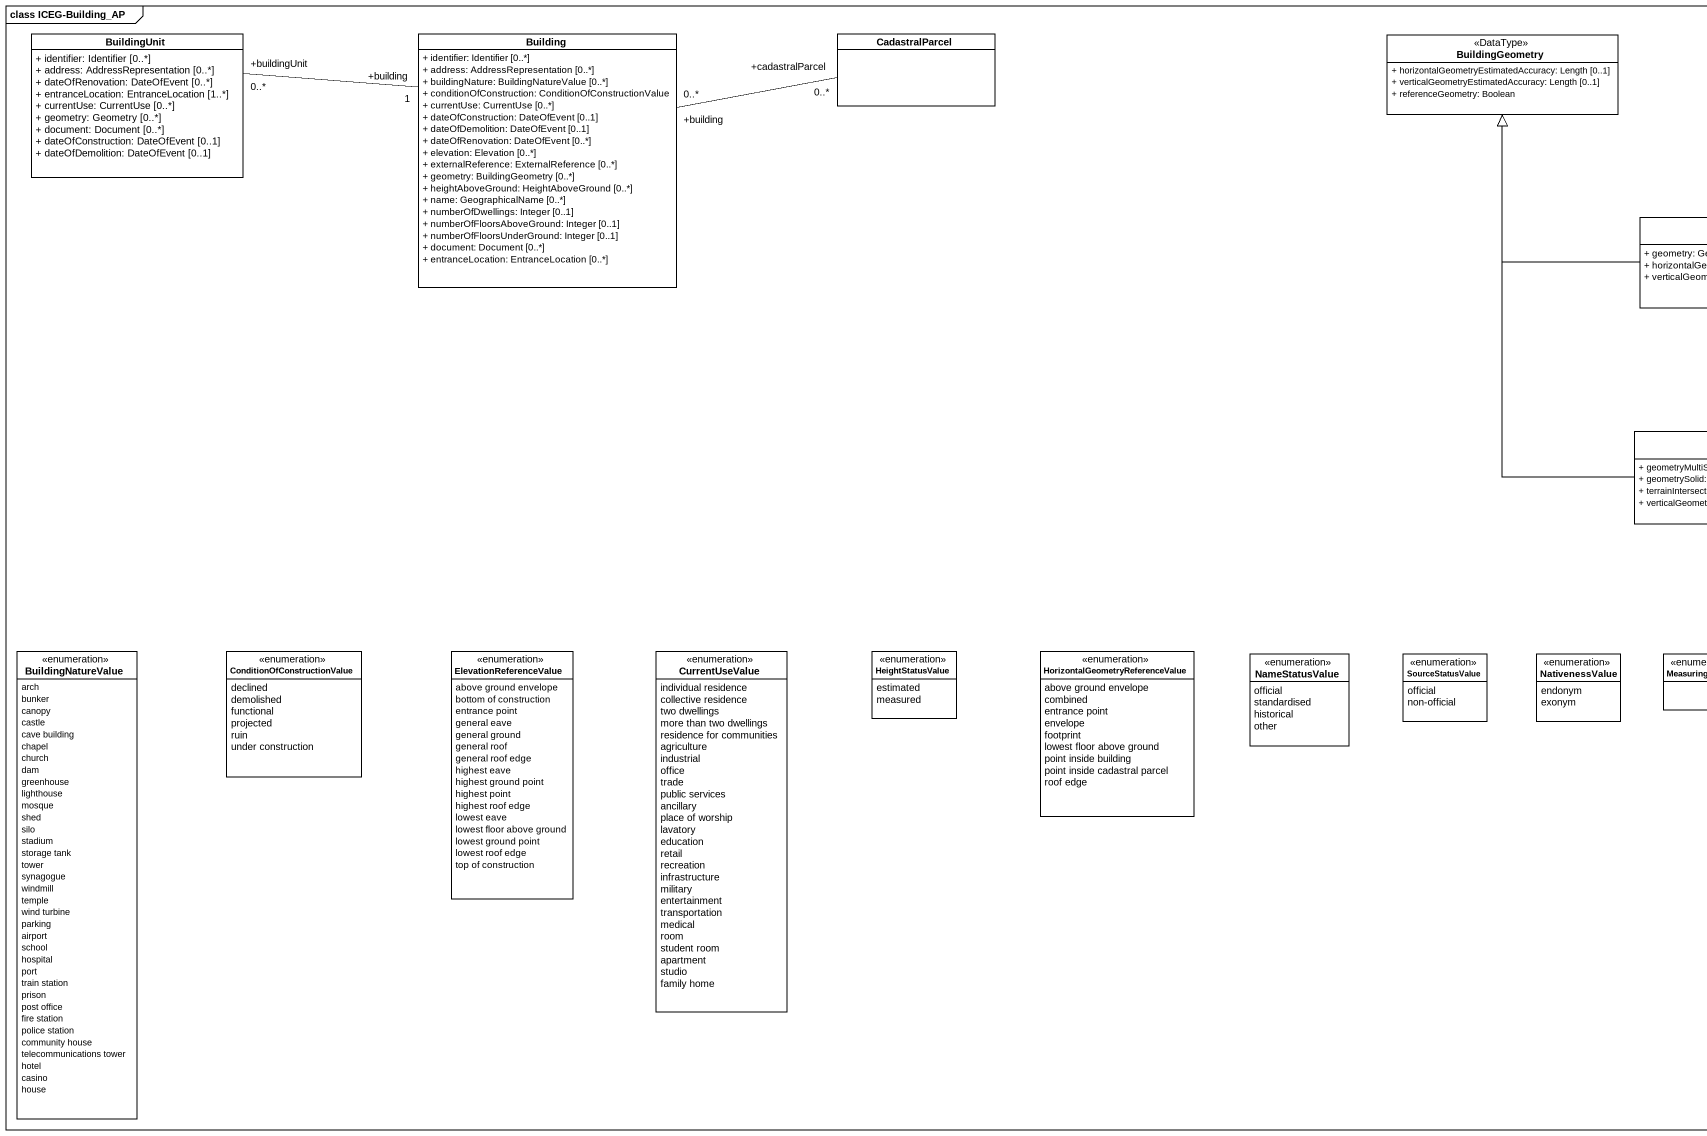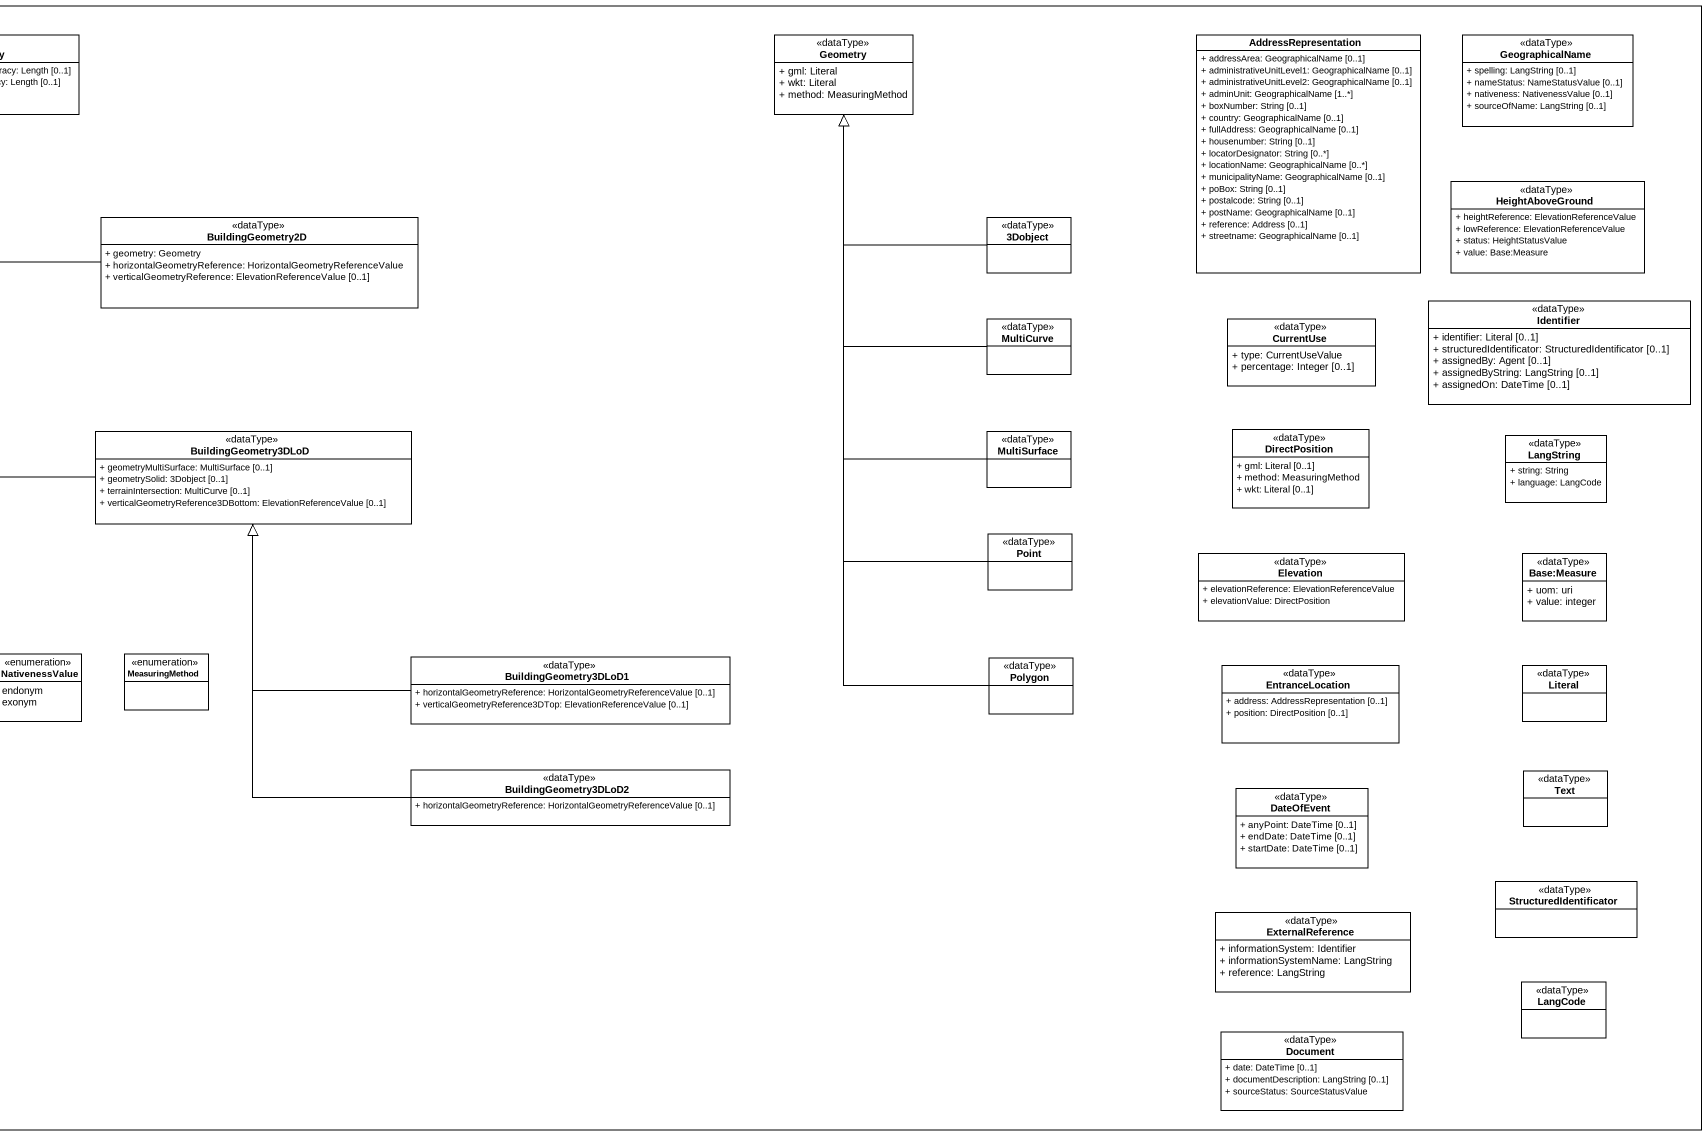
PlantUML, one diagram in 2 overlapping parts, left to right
@startuml
mainframe class ICEG-Building_AP
hide circle
hide empty members
skinparam classAttributeIconSize 0
class BuildingUnit {
  + identifier: Identifier [0..*]
  + address: AddressRepresentation [0..*]
  + dateOfRenovation: DateOfEvent [0..*]
  + entranceLocation: EntranceLocation [1..*]
  + currentUse: CurrentUse [0..*]
  + geometry: Geometry [0..*]
  + document: Document [0..*]
  + dateOfConstruction: DateOfEvent [0..1]
  + dateOfDemolition: DateOfEvent [0..1]
}
class Building {
  + identifier: Identifier [0..*]
  + address: AddressRepresentation [0..*]
  + buildingNature: BuildingNatureValue [0..*]
  + conditionOfConstruction: ConditionOfConstructionValue
  + currentUse: CurrentUse [0..*]
  + dateOfConstruction: DateOfEvent [0..1]
  + dateOfDemolition: DateOfEvent [0..1]
  + dateOfRenovation: DateOfEvent [0..*]
  + elevation: Elevation [0..*]
  + externalReference: ExternalReference [0..*]
  + geometry: BuildingGeometry [0..*]
  + heightAboveGround: HeightAboveGround [0..*]
  + name: GeographicalName [0..*]
  + numberOfDwellings: Integer [0..1]
  + numberOfFloorsAboveGround: Integer [0..1]
  + numberOfFloorsUnderGround: Integer [0..1]
  + document: Document [0..*]
  + entranceLocation: EntranceLocation [0..*]
}
class CadastralParcel
class BuildingGeometry <<DataType>> {
  + horizontalGeometryEstimatedAccuracy: Length [0..1]
  + verticalGeometryEstimatedAccuracy: Length [0..1]
  + referenceGeometry: Boolean
}
class Geometry <<dataType>> {
  + gml: Literal
  + wkt: Literal
  + method: MeasuringMethod
}
class AddressRepresentation {
  + addressArea: GeographicalName [0..1]
  + administrativeUnitLevel1: GeographicalName [0..1]
  + administrativeUnitLevel2: GeographicalName [0..1]
  + adminUnit: GeographicalName [1..*]
  + boxNumber: String [0..1]
  + country: GeographicalName [0..1]
  + fullAddress: GeographicalName [0..1]
  + housenumber: String [0..1]
  + locatorDesignator: String [0..*]
  + locationName: GeographicalName [0..*]
  + municipalityName: GeographicalName [0..1]
  + poBox: String [0..1]
  + postalcode: String [0..1]
  + postName: GeographicalName [0..1]
  + reference: Address [0..1]
  + streetname: GeographicalName [0..1]
}
class GeographicalName <<dataType>> {
  + spelling: LangString [0..1]
  + nameStatus: NameStatusValue [0..1]
  + nativeness: NativenessValue [0..1]
  + sourceOfName: LangString [0..1]
}
class HeightAboveGround <<dataType>> {
  + heightReference: ElevationReferenceValue
  + lowReference: ElevationReferenceValue
  + status: HeightStatusValue
  + value: Base:Measure
}
class BuildingGeometry2D <<dataType>> {
  + geometry: Geometry
  + horizontalGeometryReference: HorizontalGeometryReferenceValue
  + verticalGeometryReference: ElevationReferenceValue [0..1]
}
class "3Dobject" as c3Dobject <<dataType>>
class MultiCurve <<dataType>>
class CurrentUse <<dataType>> {
  + type: CurrentUseValue
  + percentage: Integer [0..1]
}
class Identifier <<dataType>> {
  + identifier: Literal [0..1]
  + structuredIdentificator: StructuredIdentificator [0..1]
  + assignedBy: Agent [0..1]
  + assignedByString: LangString [0..1]
  + assignedOn: DateTime [0..1]
}
class BuildingGeometry3DLoD <<dataType>> {
  + geometryMultiSurface: MultiSurface [0..1]
  + geometrySolid: 3Dobject [0..1]
  + terrainIntersection: MultiCurve [0..1]
  + verticalGeometryReference3DBottom: ElevationReferenceValue [0..1]
}
class MultiSurface <<dataType>>
class DirectPosition <<dataType>> {
  + gml: Literal [0..1]
  + method: MeasuringMethod
  + wkt: Literal [0..1]
}
class LangString <<dataType>> {
  + string: String
  + language: LangCode
}
class Point <<dataType>>
class Elevation <<dataType>> {
  + elevationReference: ElevationReferenceValue
  + elevationValue: DirectPosition
}
class "Base:Measure" as Base_Measure <<dataType>> {
  + uom: uri
  + value: integer
}
enum BuildingNatureValue {
  arch
  bunker
  canopy
  castle
  cave building
  chapel
  church
  dam
  greenhouse
  lighthouse
  mosque
  shed
  silo
  stadium
  storage tank
  tower
  synagogue
  windmill
  temple
  wind turbine
  parking
  airport
  school
  hospital
  port
  train station
  prison
  post office
  fire station
  police station
  community house
  telecommunications tower
  hotel
  casino
  house
}
enum ConditionOfConstructionValue {
  declined
  demolished
  functional
  projected
  ruin
  under construction
}
enum ElevationReferenceValue {
  above ground envelope
  bottom of construction
  entrance point
  general eave
  general ground
  general roof
  general roof edge
  highest eave
  highest ground point
  highest point
  highest roof edge
  lowest eave
  lowest floor above ground
  lowest ground point
  lowest roof edge
  top of construction
}
enum CurrentUseValue {
  individual residence
  collective residence
  two dwellings
  more than two dwellings
  residence for communities
  agriculture
  industrial
  office
  trade
  public services
  ancillary
  place of worship
  lavatory
  education
  retail
  recreation
  infrastructure
  military
  entertainment
  transportation
  medical
  room
  student room
  apartment
  studio
  family home
}
enum HeightStatusValue {
  estimated
  measured
}
enum "HorizontalGeometryReferenceValue" as HorizontalGeometryReferenceV {
  above ground envelope
  combined
  entrance point
  envelope
  footprint
  lowest floor above ground
  point inside building
  point inside cadastral parcel
  roof edge
}
enum NameStatusValue {
  official
  standardised
  historical
  other
}
enum SourceStatusValue {
  official
  non-official
}
enum NativenessValue {
  endonym
  exonym
}
enum MeasuringMethod
class BuildingGeometry3DLoD1 <<dataType>> {
  + horizontalGeometryReference: HorizontalGeometryReferenceValue [0..1]
  + verticalGeometryReference3DTop: ElevationReferenceValue [0..1]
}
class Polygon <<dataType>>
class EntranceLocation <<dataType>> {
  + address: AddressRepresentation [0..1]
  + position: DirectPosition [0..1]
}
class Literal <<dataType>>
class BuildingGeometry3DLoD2 <<dataType>> {
  + horizontalGeometryReference: HorizontalGeometryReferenceValue [0..1]
}
class Text <<dataType>>
class DateOfEvent <<dataType>> {
  + anyPoint: DateTime [0..1]
  + endDate: DateTime [0..1]
  + startDate: DateTime [0..1]
}
class StructuredIdentificator <<dataType>>
class ExternalReference <<dataType>> {
  + informationSystem: Identifier
  + informationSystemName: LangString
  + reference: LangString
}
class LangCode <<dataType>>
class Document <<dataType>> {
  + date: DateTime [0..1]
  + documentDescription: LangString [0..1]
  + sourceStatus: SourceStatusValue
}
Building "+building\n1" -left- "+buildingUnit\n0..*" BuildingUnit
Building "+building\n0..*" -right- "+cadastralParcel\n0..*" CadastralParcel
BuildingGeometry2D -up-|> BuildingGeometry
c3Dobject -up-|> Geometry
MultiCurve -up-|> Geometry
BuildingGeometry3DLoD -up-|> BuildingGeometry
MultiSurface -up-|> Geometry
Point -up-|> Geometry
BuildingGeometry3DLoD1 -up-|> BuildingGeometry3DLoD
Polygon -up-|> Geometry
BuildingGeometry3DLoD2 -up-|> BuildingGeometry3DLoD
@enduml
